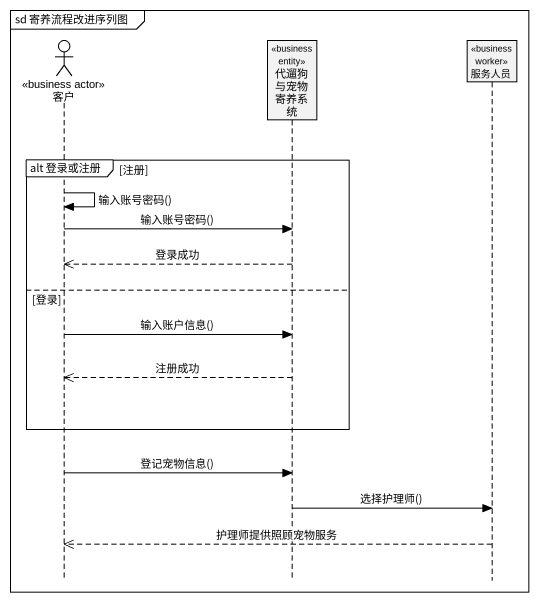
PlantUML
@startuml
mainframe sd 寄养流程改进序列图
hide footbox
actor 客户 <<business actor>>
participant 代遛狗与宠物寄养系统 <<business entity>>
participant 服务人员 <<business worker>>

group alt 登录或注册 [注册]
  客户 -> 客户 : 输入账号密码()
  客户 -> 代遛狗与宠物寄养系统 : 输入账号密码()
  代遛狗与宠物寄养系统 -->> 客户 : 登录成功
else 登录
  客户 -> 代遛狗与宠物寄养系统 : 输入账户信息()
  代遛狗与宠物寄养系统 -->> 客户 : 注册成功
end
客户 -> 代遛狗与宠物寄养系统 : 登记宠物信息()
代遛狗与宠物寄养系统 -> 服务人员 : 选择护理师()
服务人员 -->> 客户 : 护理师提供照顾宠物服务
@enduml
